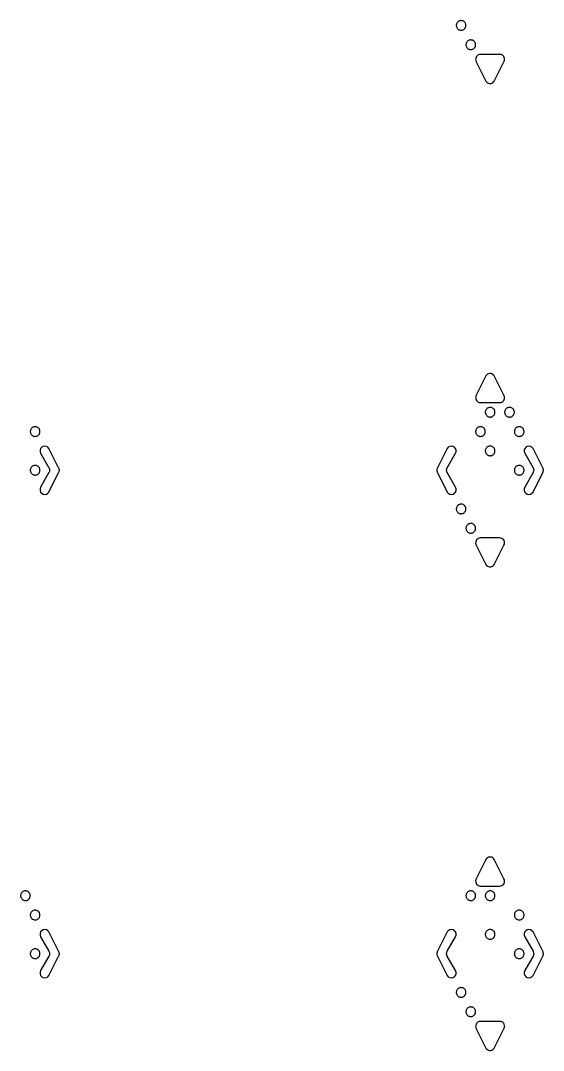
# Model space of a CAD drawing. Header units: metres. Extents: x 45 to 505, y 40 to 510.
# Drawn here: x 451.5 to 505.5, y 290 to 396.5 of the extents above; entities that cross this region are included whole.
import ezdxf

# ---------------------------------------------------------------- set-up
doc = ezdxf.new("R2010")
doc.units = ezdxf.units.M

msp = doc.modelspace()

# ---------------------------------------------------------------- linework, layer by layer
for points in [[(497.5, 396), (497.5, 396.06), (497.48, 396.13), (497.46, 396.19), (497.44, 396.25), (497.4, 396.3), (497.36, 396.35), (497.31, 396.39), (497.26, 396.43), (497.2, 396.46), (497.14, 396.48), (497.08, 396.49), (497.02, 396.5), (496.95, 396.5), (496.89, 396.49), (496.83, 396.47), (496.77, 396.44), (496.71, 396.41), (496.66, 396.37), (496.62, 396.32), (496.58, 396.27), (496.55, 396.22), (496.53, 396.16), (496.51, 396.1), (496.5, 396.03), (496.5, 395.97), (496.51, 395.9), (496.53, 395.84), (496.55, 395.78), (496.58, 395.73), (496.62, 395.68), (496.66, 395.63), (496.71, 395.59), (496.77, 395.56), (496.83, 395.53), (496.89, 395.51), (496.95, 395.5), (497.02, 395.5), (497.08, 395.51), (497.14, 395.52), (497.2, 395.54), (497.26, 395.57), (497.31, 395.61), (497.36, 395.65), (497.4, 395.7), (497.44, 395.75), (497.46, 395.81), (497.48, 395.87), (497.5, 395.94), (497.5, 396)], [(498.5, 394), (498.5, 394.06), (498.48, 394.13), (498.46, 394.19), (498.44, 394.25), (498.4, 394.3), (498.36, 394.35), (498.31, 394.39), (498.26, 394.43), (498.2, 394.46), (498.14, 394.48), (498.08, 394.49), (498.02, 394.5), (497.95, 394.5), (497.89, 394.49), (497.83, 394.47), (497.77, 394.44), (497.71, 394.41), (497.66, 394.37), (497.62, 394.32), (497.58, 394.27), (497.55, 394.22), (497.53, 394.16), (497.51, 394.1), (497.5, 394.03), (497.5, 393.97), (497.51, 393.9), (497.53, 393.84), (497.55, 393.78), (497.58, 393.73), (497.62, 393.68), (497.66, 393.63), (497.71, 393.59), (497.77, 393.56), (497.83, 393.53), (497.89, 393.51), (497.95, 393.5), (498.02, 393.5), (498.08, 393.51), (498.14, 393.52), (498.2, 393.54), (498.26, 393.57), (498.31, 393.61), (498.36, 393.65), (498.4, 393.7), (498.44, 393.75), (498.46, 393.81), (498.48, 393.87), (498.5, 393.94), (498.5, 394)], [(499.57, 390.25), (499.64, 390.16), (499.73, 390.08), (499.83, 390.03), (499.94, 390), (500.06, 390), (500.17, 390.03), (500.27, 390.08), (500.36, 390.16), (500.43, 390.25), (501.43, 392.25), (501.48, 392.36), (501.5, 392.47), (501.49, 392.59), (501.46, 392.7), (501.4, 392.8), (501.32, 392.88), (501.22, 392.95), (501.12, 392.99), (501, 393), (499, 393), (498.88, 392.99), (498.78, 392.95), (498.68, 392.88), (498.6, 392.8), (498.54, 392.7), (498.51, 392.59), (498.5, 392.47), (498.52, 392.36), (498.57, 392.25)], [(500.43, 359.75), (500.36, 359.84), (500.27, 359.92), (500.17, 359.97), (500.06, 360), (499.94, 360), (499.83, 359.97), (499.73, 359.92), (499.64, 359.84), (499.57, 359.75), (498.57, 357.75), (498.52, 357.64), (498.5, 357.53), (498.51, 357.41), (498.54, 357.3), (498.6, 357.2), (498.68, 357.12), (498.78, 357.05), (498.88, 357.01), (499, 357), (501, 357), (501.12, 357.01), (501.22, 357.05), (501.32, 357.12), (501.4, 357.2), (501.46, 357.3), (501.49, 357.41), (501.5, 357.53), (501.48, 357.64), (501.43, 357.75)], [(500.5, 356), (500.5, 356.06), (500.48, 356.13), (500.46, 356.19), (500.44, 356.25), (500.4, 356.3), (500.36, 356.35), (500.31, 356.39), (500.26, 356.43), (500.2, 356.46), (500.14, 356.48), (500.08, 356.49), (500.02, 356.5), (499.95, 356.5), (499.89, 356.49), (499.83, 356.47), (499.77, 356.44), (499.71, 356.41), (499.66, 356.37), (499.62, 356.32), (499.58, 356.27), (499.55, 356.22), (499.53, 356.16), (499.51, 356.1), (499.5, 356.03), (499.5, 355.97), (499.51, 355.9), (499.53, 355.84), (499.55, 355.78), (499.58, 355.73), (499.62, 355.68), (499.66, 355.63), (499.71, 355.59), (499.77, 355.56), (499.83, 355.53), (499.89, 355.51), (499.95, 355.5), (500.02, 355.5), (500.08, 355.51), (500.14, 355.52), (500.2, 355.54), (500.26, 355.57), (500.31, 355.61), (500.36, 355.65), (500.4, 355.7), (500.44, 355.75), (500.46, 355.81), (500.48, 355.87), (500.5, 355.94), (500.5, 356)], [(502.5, 356), (502.5, 356.06), (502.48, 356.13), (502.46, 356.19), (502.44, 356.25), (502.4, 356.3), (502.36, 356.35), (502.31, 356.39), (502.26, 356.43), (502.2, 356.46), (502.14, 356.48), (502.08, 356.49), (502.02, 356.5), (501.95, 356.5), (501.89, 356.49), (501.83, 356.47), (501.77, 356.44), (501.71, 356.41), (501.66, 356.37), (501.62, 356.32), (501.58, 356.27), (501.55, 356.22), (501.53, 356.16), (501.51, 356.1), (501.5, 356.03), (501.5, 355.97), (501.51, 355.9), (501.53, 355.84), (501.55, 355.78), (501.58, 355.73), (501.62, 355.68), (501.66, 355.63), (501.71, 355.59), (501.77, 355.56), (501.83, 355.53), (501.89, 355.51), (501.95, 355.5), (502.02, 355.5), (502.08, 355.51), (502.14, 355.52), (502.2, 355.54), (502.26, 355.57), (502.31, 355.61), (502.36, 355.65), (502.4, 355.7), (502.44, 355.75), (502.46, 355.81), (502.48, 355.87), (502.5, 355.94), (502.5, 356)], [(453.5, 354), (453.5, 354.06), (453.48, 354.13), (453.46, 354.19), (453.44, 354.25), (453.4, 354.3), (453.36, 354.35), (453.31, 354.39), (453.26, 354.43), (453.2, 354.46), (453.14, 354.48), (453.08, 354.49), (453.02, 354.5), (452.95, 354.5), (452.89, 354.49), (452.83, 354.47), (452.77, 354.44), (452.71, 354.41), (452.66, 354.37), (452.62, 354.32), (452.58, 354.27), (452.55, 354.22), (452.53, 354.16), (452.51, 354.1), (452.5, 354.03), (452.5, 353.97), (452.51, 353.9), (452.53, 353.84), (452.55, 353.78), (452.58, 353.73), (452.62, 353.68), (452.66, 353.63), (452.71, 353.59), (452.77, 353.56), (452.83, 353.53), (452.89, 353.51), (452.95, 353.5), (453.02, 353.5), (453.08, 353.51), (453.14, 353.52), (453.2, 353.54), (453.26, 353.57), (453.31, 353.61), (453.36, 353.65), (453.4, 353.7), (453.44, 353.75), (453.46, 353.81), (453.48, 353.87), (453.5, 353.94), (453.5, 354)], [(499.5, 354), (499.5, 354.06), (499.48, 354.13), (499.46, 354.19), (499.44, 354.25), (499.4, 354.3), (499.36, 354.35), (499.31, 354.39), (499.26, 354.43), (499.2, 354.46), (499.14, 354.48), (499.08, 354.49), (499.02, 354.5), (498.95, 354.5), (498.89, 354.49), (498.83, 354.47), (498.77, 354.44), (498.71, 354.41), (498.66, 354.37), (498.62, 354.32), (498.58, 354.27), (498.55, 354.22), (498.53, 354.16), (498.51, 354.1), (498.5, 354.03), (498.5, 353.97), (498.51, 353.9), (498.53, 353.84), (498.55, 353.78), (498.58, 353.73), (498.62, 353.68), (498.66, 353.63), (498.71, 353.59), (498.77, 353.56), (498.83, 353.53), (498.89, 353.51), (498.95, 353.5), (499.02, 353.5), (499.08, 353.51), (499.14, 353.52), (499.2, 353.54), (499.26, 353.57), (499.31, 353.61), (499.36, 353.65), (499.4, 353.7), (499.44, 353.75), (499.46, 353.81), (499.48, 353.87), (499.5, 353.94), (499.5, 354)], [(503.5, 354), (503.5, 354.06), (503.48, 354.13), (503.46, 354.19), (503.44, 354.25), (503.4, 354.3), (503.36, 354.35), (503.31, 354.39), (503.26, 354.43), (503.2, 354.46), (503.14, 354.48), (503.08, 354.49), (503.02, 354.5), (502.95, 354.5), (502.89, 354.49), (502.83, 354.47), (502.77, 354.44), (502.71, 354.41), (502.66, 354.37), (502.62, 354.32), (502.58, 354.27), (502.55, 354.22), (502.53, 354.16), (502.51, 354.1), (502.5, 354.03), (502.5, 353.97), (502.51, 353.9), (502.53, 353.84), (502.55, 353.78), (502.58, 353.73), (502.62, 353.68), (502.66, 353.63), (502.71, 353.59), (502.77, 353.56), (502.83, 353.53), (502.89, 353.51), (502.95, 353.5), (503.02, 353.5), (503.08, 353.51), (503.14, 353.52), (503.2, 353.54), (503.26, 353.57), (503.31, 353.61), (503.36, 353.65), (503.4, 353.7), (503.44, 353.75), (503.46, 353.81), (503.48, 353.87), (503.5, 353.94), (503.5, 354)], [(455.43, 349.75), (455.46, 349.8), (455.48, 349.86), (455.49, 349.91), (455.5, 349.97), (455.5, 350.03), (455.49, 350.09), (455.48, 350.14), (455.46, 350.2), (455.43, 350.25), (454.43, 352.25), (454.32, 352.38), (454.17, 352.47), (454, 352.5), (453.83, 352.47), (453.68, 352.38), (453.57, 352.25), (453.51, 352.09), (453.51, 351.91), (453.57, 351.75), (454.43, 350.25), (454.46, 350.2), (454.48, 350.14), (454.49, 350.09), (454.5, 350.03), (454.5, 349.97), (454.49, 349.91), (454.48, 349.86), (454.46, 349.8), (454.43, 349.75), (453.57, 348.25), (453.51, 348.09), (453.51, 347.91), (453.57, 347.75), (453.68, 347.62), (453.83, 347.53), (454, 347.5), (454.17, 347.53), (454.32, 347.62), (454.43, 347.75)], [(494.57, 350.25), (494.54, 350.2), (494.52, 350.14), (494.51, 350.09), (494.5, 350.03), (494.5, 349.97), (494.51, 349.91), (494.52, 349.86), (494.54, 349.8), (494.57, 349.75), (495.57, 347.75), (495.68, 347.62), (495.83, 347.53), (496, 347.5), (496.17, 347.53), (496.32, 347.62), (496.43, 347.75), (496.49, 347.91), (496.49, 348.09), (496.43, 348.25), (495.57, 349.75), (495.54, 349.8), (495.52, 349.86), (495.51, 349.91), (495.5, 349.97), (495.5, 350.03), (495.51, 350.09), (495.52, 350.14), (495.54, 350.2), (495.57, 350.25), (496.43, 351.75), (496.49, 351.91), (496.49, 352.09), (496.43, 352.25), (496.32, 352.38), (496.17, 352.47), (496, 352.5), (495.83, 352.47), (495.68, 352.38), (495.57, 352.25)], [(500.5, 352), (500.5, 352.06), (500.48, 352.13), (500.46, 352.19), (500.44, 352.25), (500.4, 352.3), (500.36, 352.35), (500.31, 352.39), (500.26, 352.43), (500.2, 352.46), (500.14, 352.48), (500.08, 352.49), (500.02, 352.5), (499.95, 352.5), (499.89, 352.49), (499.83, 352.47), (499.77, 352.44), (499.71, 352.41), (499.66, 352.37), (499.62, 352.32), (499.58, 352.27), (499.55, 352.22), (499.53, 352.16), (499.51, 352.1), (499.5, 352.03), (499.5, 351.97), (499.51, 351.9), (499.53, 351.84), (499.55, 351.78), (499.58, 351.73), (499.62, 351.68), (499.66, 351.63), (499.71, 351.59), (499.77, 351.56), (499.83, 351.53), (499.89, 351.51), (499.95, 351.5), (500.02, 351.5), (500.08, 351.51), (500.14, 351.52), (500.2, 351.54), (500.26, 351.57), (500.31, 351.61), (500.36, 351.65), (500.4, 351.7), (500.44, 351.75), (500.46, 351.81), (500.48, 351.87), (500.5, 351.94), (500.5, 352)], [(505.43, 349.75), (505.46, 349.8), (505.48, 349.86), (505.49, 349.91), (505.5, 349.97), (505.5, 350.03), (505.49, 350.09), (505.48, 350.14), (505.46, 350.2), (505.43, 350.25), (504.43, 352.25), (504.32, 352.38), (504.17, 352.47), (504, 352.5), (503.83, 352.47), (503.68, 352.38), (503.57, 352.25), (503.51, 352.09), (503.51, 351.91), (503.57, 351.75), (504.43, 350.25), (504.46, 350.2), (504.48, 350.14), (504.49, 350.09), (504.5, 350.03), (504.5, 349.97), (504.49, 349.91), (504.48, 349.86), (504.46, 349.8), (504.43, 349.75), (503.57, 348.25), (503.51, 348.09), (503.51, 347.91), (503.57, 347.75), (503.68, 347.62), (503.83, 347.53), (504, 347.5), (504.17, 347.53), (504.32, 347.62), (504.43, 347.75)], [(453.5, 350), (453.5, 350.06), (453.48, 350.13), (453.46, 350.19), (453.44, 350.25), (453.4, 350.3), (453.36, 350.35), (453.31, 350.39), (453.26, 350.43), (453.2, 350.46), (453.14, 350.48), (453.08, 350.49), (453.02, 350.5), (452.95, 350.5), (452.89, 350.49), (452.83, 350.47), (452.77, 350.44), (452.71, 350.41), (452.66, 350.37), (452.62, 350.32), (452.58, 350.27), (452.55, 350.22), (452.53, 350.16), (452.51, 350.1), (452.5, 350.03), (452.5, 349.97), (452.51, 349.9), (452.53, 349.84), (452.55, 349.78), (452.58, 349.73), (452.62, 349.68), (452.66, 349.63), (452.71, 349.59), (452.77, 349.56), (452.83, 349.53), (452.89, 349.51), (452.95, 349.5), (453.02, 349.5), (453.08, 349.51), (453.14, 349.52), (453.2, 349.54), (453.26, 349.57), (453.31, 349.61), (453.36, 349.65), (453.4, 349.7), (453.44, 349.75), (453.46, 349.81), (453.48, 349.87), (453.5, 349.94), (453.5, 350)], [(503.5, 350), (503.5, 350.06), (503.48, 350.13), (503.46, 350.19), (503.44, 350.25), (503.4, 350.3), (503.36, 350.35), (503.31, 350.39), (503.26, 350.43), (503.2, 350.46), (503.14, 350.48), (503.08, 350.49), (503.02, 350.5), (502.95, 350.5), (502.89, 350.49), (502.83, 350.47), (502.77, 350.44), (502.71, 350.41), (502.66, 350.37), (502.62, 350.32), (502.58, 350.27), (502.55, 350.22), (502.53, 350.16), (502.51, 350.1), (502.5, 350.03), (502.5, 349.97), (502.51, 349.9), (502.53, 349.84), (502.55, 349.78), (502.58, 349.73), (502.62, 349.68), (502.66, 349.63), (502.71, 349.59), (502.77, 349.56), (502.83, 349.53), (502.89, 349.51), (502.95, 349.5), (503.02, 349.5), (503.08, 349.51), (503.14, 349.52), (503.2, 349.54), (503.26, 349.57), (503.31, 349.61), (503.36, 349.65), (503.4, 349.7), (503.44, 349.75), (503.46, 349.81), (503.48, 349.87), (503.5, 349.94), (503.5, 350)], [(497.5, 346), (497.5, 346.06), (497.48, 346.13), (497.46, 346.19), (497.44, 346.25), (497.4, 346.3), (497.36, 346.35), (497.31, 346.39), (497.26, 346.43), (497.2, 346.46), (497.14, 346.48), (497.08, 346.49), (497.02, 346.5), (496.95, 346.5), (496.89, 346.49), (496.83, 346.47), (496.77, 346.44), (496.71, 346.41), (496.66, 346.37), (496.62, 346.32), (496.58, 346.27), (496.55, 346.22), (496.53, 346.16), (496.51, 346.1), (496.5, 346.03), (496.5, 345.97), (496.51, 345.9), (496.53, 345.84), (496.55, 345.78), (496.58, 345.73), (496.62, 345.68), (496.66, 345.63), (496.71, 345.59), (496.77, 345.56), (496.83, 345.53), (496.89, 345.51), (496.95, 345.5), (497.02, 345.5), (497.08, 345.51), (497.14, 345.52), (497.2, 345.54), (497.26, 345.57), (497.31, 345.61), (497.36, 345.65), (497.4, 345.7), (497.44, 345.75), (497.46, 345.81), (497.48, 345.87), (497.5, 345.94), (497.5, 346)], [(498.5, 344), (498.5, 344.06), (498.48, 344.13), (498.46, 344.19), (498.44, 344.25), (498.4, 344.3), (498.36, 344.35), (498.31, 344.39), (498.26, 344.43), (498.2, 344.46), (498.14, 344.48), (498.08, 344.49), (498.02, 344.5), (497.95, 344.5), (497.89, 344.49), (497.83, 344.47), (497.77, 344.44), (497.71, 344.41), (497.66, 344.37), (497.62, 344.32), (497.58, 344.27), (497.55, 344.22), (497.53, 344.16), (497.51, 344.1), (497.5, 344.03), (497.5, 343.97), (497.51, 343.9), (497.53, 343.84), (497.55, 343.78), (497.58, 343.73), (497.62, 343.68), (497.66, 343.63), (497.71, 343.59), (497.77, 343.56), (497.83, 343.53), (497.89, 343.51), (497.95, 343.5), (498.02, 343.5), (498.08, 343.51), (498.14, 343.52), (498.2, 343.54), (498.26, 343.57), (498.31, 343.61), (498.36, 343.65), (498.4, 343.7), (498.44, 343.75), (498.46, 343.81), (498.48, 343.87), (498.5, 343.94), (498.5, 344)], [(499.57, 340.25), (499.64, 340.16), (499.73, 340.08), (499.83, 340.03), (499.94, 340), (500.06, 340), (500.17, 340.03), (500.27, 340.08), (500.36, 340.16), (500.43, 340.25), (501.43, 342.25), (501.48, 342.36), (501.5, 342.47), (501.49, 342.59), (501.46, 342.7), (501.4, 342.8), (501.32, 342.88), (501.22, 342.95), (501.12, 342.99), (501, 343), (499, 343), (498.88, 342.99), (498.78, 342.95), (498.68, 342.88), (498.6, 342.8), (498.54, 342.7), (498.51, 342.59), (498.5, 342.47), (498.52, 342.36), (498.57, 342.25)], [(500.43, 309.75), (500.36, 309.84), (500.27, 309.92), (500.17, 309.97), (500.06, 310), (499.94, 310), (499.83, 309.97), (499.73, 309.92), (499.64, 309.84), (499.57, 309.75), (498.57, 307.75), (498.52, 307.64), (498.5, 307.53), (498.51, 307.41), (498.54, 307.3), (498.6, 307.2), (498.68, 307.12), (498.78, 307.05), (498.88, 307.01), (499, 307), (501, 307), (501.12, 307.01), (501.22, 307.05), (501.32, 307.12), (501.4, 307.2), (501.46, 307.3), (501.49, 307.41), (501.5, 307.53), (501.48, 307.64), (501.43, 307.75)], [(452.5, 306), (452.5, 306.06), (452.48, 306.13), (452.46, 306.19), (452.44, 306.25), (452.4, 306.3), (452.36, 306.35), (452.31, 306.39), (452.26, 306.43), (452.2, 306.46), (452.14, 306.48), (452.08, 306.49), (452.02, 306.5), (451.95, 306.5), (451.89, 306.49), (451.83, 306.47), (451.77, 306.44), (451.71, 306.41), (451.66, 306.37), (451.62, 306.32), (451.58, 306.27), (451.55, 306.22), (451.53, 306.16), (451.51, 306.1), (451.5, 306.03), (451.5, 305.97), (451.51, 305.9), (451.53, 305.84), (451.55, 305.78), (451.58, 305.73), (451.62, 305.68), (451.66, 305.63), (451.71, 305.59), (451.77, 305.56), (451.83, 305.53), (451.89, 305.51), (451.95, 305.5), (452.02, 305.5), (452.08, 305.51), (452.14, 305.52), (452.2, 305.54), (452.26, 305.57), (452.31, 305.61), (452.36, 305.65), (452.4, 305.7), (452.44, 305.75), (452.46, 305.81), (452.48, 305.87), (452.5, 305.94), (452.5, 306)], [(498.5, 306), (498.5, 306.06), (498.48, 306.13), (498.46, 306.19), (498.44, 306.25), (498.4, 306.3), (498.36, 306.35), (498.31, 306.39), (498.26, 306.43), (498.2, 306.46), (498.14, 306.48), (498.08, 306.49), (498.02, 306.5), (497.95, 306.5), (497.89, 306.49), (497.83, 306.47), (497.77, 306.44), (497.71, 306.41), (497.66, 306.37), (497.62, 306.32), (497.58, 306.27), (497.55, 306.22), (497.53, 306.16), (497.51, 306.1), (497.5, 306.03), (497.5, 305.97), (497.51, 305.9), (497.53, 305.84), (497.55, 305.78), (497.58, 305.73), (497.62, 305.68), (497.66, 305.63), (497.71, 305.59), (497.77, 305.56), (497.83, 305.53), (497.89, 305.51), (497.95, 305.5), (498.02, 305.5), (498.08, 305.51), (498.14, 305.52), (498.2, 305.54), (498.26, 305.57), (498.31, 305.61), (498.36, 305.65), (498.4, 305.7), (498.44, 305.75), (498.46, 305.81), (498.48, 305.87), (498.5, 305.94), (498.5, 306)], [(500.5, 306), (500.5, 306.06), (500.48, 306.13), (500.46, 306.19), (500.44, 306.25), (500.4, 306.3), (500.36, 306.35), (500.31, 306.39), (500.26, 306.43), (500.2, 306.46), (500.14, 306.48), (500.08, 306.49), (500.02, 306.5), (499.95, 306.5), (499.89, 306.49), (499.83, 306.47), (499.77, 306.44), (499.71, 306.41), (499.66, 306.37), (499.62, 306.32), (499.58, 306.27), (499.55, 306.22), (499.53, 306.16), (499.51, 306.1), (499.5, 306.03), (499.5, 305.97), (499.51, 305.9), (499.53, 305.84), (499.55, 305.78), (499.58, 305.73), (499.62, 305.68), (499.66, 305.63), (499.71, 305.59), (499.77, 305.56), (499.83, 305.53), (499.89, 305.51), (499.95, 305.5), (500.02, 305.5), (500.08, 305.51), (500.14, 305.52), (500.2, 305.54), (500.26, 305.57), (500.31, 305.61), (500.36, 305.65), (500.4, 305.7), (500.44, 305.75), (500.46, 305.81), (500.48, 305.87), (500.5, 305.94), (500.5, 306)], [(453.5, 304), (453.5, 304.06), (453.48, 304.13), (453.46, 304.19), (453.44, 304.25), (453.4, 304.3), (453.36, 304.35), (453.31, 304.39), (453.26, 304.43), (453.2, 304.46), (453.14, 304.48), (453.08, 304.49), (453.02, 304.5), (452.95, 304.5), (452.89, 304.49), (452.83, 304.47), (452.77, 304.44), (452.71, 304.41), (452.66, 304.37), (452.62, 304.32), (452.58, 304.27), (452.55, 304.22), (452.53, 304.16), (452.51, 304.1), (452.5, 304.03), (452.5, 303.97), (452.51, 303.9), (452.53, 303.84), (452.55, 303.78), (452.58, 303.73), (452.62, 303.68), (452.66, 303.63), (452.71, 303.59), (452.77, 303.56), (452.83, 303.53), (452.89, 303.51), (452.95, 303.5), (453.02, 303.5), (453.08, 303.51), (453.14, 303.52), (453.2, 303.54), (453.26, 303.57), (453.31, 303.61), (453.36, 303.65), (453.4, 303.7), (453.44, 303.75), (453.46, 303.81), (453.48, 303.87), (453.5, 303.94), (453.5, 304)], [(503.5, 304), (503.5, 304.06), (503.48, 304.13), (503.46, 304.19), (503.44, 304.25), (503.4, 304.3), (503.36, 304.35), (503.31, 304.39), (503.26, 304.43), (503.2, 304.46), (503.14, 304.48), (503.08, 304.49), (503.02, 304.5), (502.95, 304.5), (502.89, 304.49), (502.83, 304.47), (502.77, 304.44), (502.71, 304.41), (502.66, 304.37), (502.62, 304.32), (502.58, 304.27), (502.55, 304.22), (502.53, 304.16), (502.51, 304.1), (502.5, 304.03), (502.5, 303.97), (502.51, 303.9), (502.53, 303.84), (502.55, 303.78), (502.58, 303.73), (502.62, 303.68), (502.66, 303.63), (502.71, 303.59), (502.77, 303.56), (502.83, 303.53), (502.89, 303.51), (502.95, 303.5), (503.02, 303.5), (503.08, 303.51), (503.14, 303.52), (503.2, 303.54), (503.26, 303.57), (503.31, 303.61), (503.36, 303.65), (503.4, 303.7), (503.44, 303.75), (503.46, 303.81), (503.48, 303.87), (503.5, 303.94), (503.5, 304)], [(455.43, 299.75), (455.46, 299.8), (455.48, 299.86), (455.49, 299.91), (455.5, 299.97), (455.5, 300.03), (455.49, 300.09), (455.48, 300.14), (455.46, 300.2), (455.43, 300.25), (454.43, 302.25), (454.32, 302.38), (454.17, 302.47), (454, 302.5), (453.83, 302.47), (453.68, 302.38), (453.57, 302.25), (453.51, 302.09), (453.51, 301.91), (453.57, 301.75), (454.43, 300.25), (454.46, 300.2), (454.48, 300.14), (454.49, 300.09), (454.5, 300.03), (454.5, 299.97), (454.49, 299.91), (454.48, 299.86), (454.46, 299.8), (454.43, 299.75), (453.57, 298.25), (453.51, 298.09), (453.51, 297.91), (453.57, 297.75), (453.68, 297.62), (453.83, 297.53), (454, 297.5), (454.17, 297.53), (454.32, 297.62), (454.43, 297.75)], [(494.57, 300.25), (494.54, 300.2), (494.52, 300.14), (494.51, 300.09), (494.5, 300.03), (494.5, 299.97), (494.51, 299.91), (494.52, 299.86), (494.54, 299.8), (494.57, 299.75), (495.57, 297.75), (495.68, 297.62), (495.83, 297.53), (496, 297.5), (496.17, 297.53), (496.32, 297.62), (496.43, 297.75), (496.49, 297.91), (496.49, 298.09), (496.43, 298.25), (495.57, 299.75), (495.54, 299.8), (495.52, 299.86), (495.51, 299.91), (495.5, 299.97), (495.5, 300.03), (495.51, 300.09), (495.52, 300.14), (495.54, 300.2), (495.57, 300.25), (496.43, 301.75), (496.49, 301.91), (496.49, 302.09), (496.43, 302.25), (496.32, 302.38), (496.17, 302.47), (496, 302.5), (495.83, 302.47), (495.68, 302.38), (495.57, 302.25)], [(500.5, 302), (500.5, 302.06), (500.48, 302.13), (500.46, 302.19), (500.44, 302.25), (500.4, 302.3), (500.36, 302.35), (500.31, 302.39), (500.26, 302.43), (500.2, 302.46), (500.14, 302.48), (500.08, 302.49), (500.02, 302.5), (499.95, 302.5), (499.89, 302.49), (499.83, 302.47), (499.77, 302.44), (499.71, 302.41), (499.66, 302.37), (499.62, 302.32), (499.58, 302.27), (499.55, 302.22), (499.53, 302.16), (499.51, 302.1), (499.5, 302.03), (499.5, 301.97), (499.51, 301.9), (499.53, 301.84), (499.55, 301.78), (499.58, 301.73), (499.62, 301.68), (499.66, 301.63), (499.71, 301.59), (499.77, 301.56), (499.83, 301.53), (499.89, 301.51), (499.95, 301.5), (500.02, 301.5), (500.08, 301.51), (500.14, 301.52), (500.2, 301.54), (500.26, 301.57), (500.31, 301.61), (500.36, 301.65), (500.4, 301.7), (500.44, 301.75), (500.46, 301.81), (500.48, 301.87), (500.5, 301.94), (500.5, 302)], [(505.43, 299.75), (505.46, 299.8), (505.48, 299.86), (505.49, 299.91), (505.5, 299.97), (505.5, 300.03), (505.49, 300.09), (505.48, 300.14), (505.46, 300.2), (505.43, 300.25), (504.43, 302.25), (504.32, 302.38), (504.17, 302.47), (504, 302.5), (503.83, 302.47), (503.68, 302.38), (503.57, 302.25), (503.51, 302.09), (503.51, 301.91), (503.57, 301.75), (504.43, 300.25), (504.46, 300.2), (504.48, 300.14), (504.49, 300.09), (504.5, 300.03), (504.5, 299.97), (504.49, 299.91), (504.48, 299.86), (504.46, 299.8), (504.43, 299.75), (503.57, 298.25), (503.51, 298.09), (503.51, 297.91), (503.57, 297.75), (503.68, 297.62), (503.83, 297.53), (504, 297.5), (504.17, 297.53), (504.32, 297.62), (504.43, 297.75)], [(453.5, 300), (453.5, 300.06), (453.48, 300.13), (453.46, 300.19), (453.44, 300.25), (453.4, 300.3), (453.36, 300.35), (453.31, 300.39), (453.26, 300.43), (453.2, 300.46), (453.14, 300.48), (453.08, 300.49), (453.02, 300.5), (452.95, 300.5), (452.89, 300.49), (452.83, 300.47), (452.77, 300.44), (452.71, 300.41), (452.66, 300.37), (452.62, 300.32), (452.58, 300.27), (452.55, 300.22), (452.53, 300.16), (452.51, 300.1), (452.5, 300.03), (452.5, 299.97), (452.51, 299.9), (452.53, 299.84), (452.55, 299.78), (452.58, 299.73), (452.62, 299.68), (452.66, 299.63), (452.71, 299.59), (452.77, 299.56), (452.83, 299.53), (452.89, 299.51), (452.95, 299.5), (453.02, 299.5), (453.08, 299.51), (453.14, 299.52), (453.2, 299.54), (453.26, 299.57), (453.31, 299.61), (453.36, 299.65), (453.4, 299.7), (453.44, 299.75), (453.46, 299.81), (453.48, 299.87), (453.5, 299.94), (453.5, 300)], [(503.5, 300), (503.5, 300.06), (503.48, 300.13), (503.46, 300.19), (503.44, 300.25), (503.4, 300.3), (503.36, 300.35), (503.31, 300.39), (503.26, 300.43), (503.2, 300.46), (503.14, 300.48), (503.08, 300.49), (503.02, 300.5), (502.95, 300.5), (502.89, 300.49), (502.83, 300.47), (502.77, 300.44), (502.71, 300.41), (502.66, 300.37), (502.62, 300.32), (502.58, 300.27), (502.55, 300.22), (502.53, 300.16), (502.51, 300.1), (502.5, 300.03), (502.5, 299.97), (502.51, 299.9), (502.53, 299.84), (502.55, 299.78), (502.58, 299.73), (502.62, 299.68), (502.66, 299.63), (502.71, 299.59), (502.77, 299.56), (502.83, 299.53), (502.89, 299.51), (502.95, 299.5), (503.02, 299.5), (503.08, 299.51), (503.14, 299.52), (503.2, 299.54), (503.26, 299.57), (503.31, 299.61), (503.36, 299.65), (503.4, 299.7), (503.44, 299.75), (503.46, 299.81), (503.48, 299.87), (503.5, 299.94), (503.5, 300)], [(497.5, 296), (497.5, 296.06), (497.48, 296.13), (497.46, 296.19), (497.44, 296.25), (497.4, 296.3), (497.36, 296.35), (497.31, 296.39), (497.26, 296.43), (497.2, 296.46), (497.14, 296.48), (497.08, 296.49), (497.02, 296.5), (496.95, 296.5), (496.89, 296.49), (496.83, 296.47), (496.77, 296.44), (496.71, 296.41), (496.66, 296.37), (496.62, 296.32), (496.58, 296.27), (496.55, 296.22), (496.53, 296.16), (496.51, 296.1), (496.5, 296.03), (496.5, 295.97), (496.51, 295.9), (496.53, 295.84), (496.55, 295.78), (496.58, 295.73), (496.62, 295.68), (496.66, 295.63), (496.71, 295.59), (496.77, 295.56), (496.83, 295.53), (496.89, 295.51), (496.95, 295.5), (497.02, 295.5), (497.08, 295.51), (497.14, 295.52), (497.2, 295.54), (497.26, 295.57), (497.31, 295.61), (497.36, 295.65), (497.4, 295.7), (497.44, 295.75), (497.46, 295.81), (497.48, 295.87), (497.5, 295.94), (497.5, 296)], [(498.5, 294), (498.5, 294.06), (498.48, 294.13), (498.46, 294.19), (498.44, 294.25), (498.4, 294.3), (498.36, 294.35), (498.31, 294.39), (498.26, 294.43), (498.2, 294.46), (498.14, 294.48), (498.08, 294.49), (498.02, 294.5), (497.95, 294.5), (497.89, 294.49), (497.83, 294.47), (497.77, 294.44), (497.71, 294.41), (497.66, 294.37), (497.62, 294.32), (497.58, 294.27), (497.55, 294.22), (497.53, 294.16), (497.51, 294.1), (497.5, 294.03), (497.5, 293.97), (497.51, 293.9), (497.53, 293.84), (497.55, 293.78), (497.58, 293.73), (497.62, 293.68), (497.66, 293.63), (497.71, 293.59), (497.77, 293.56), (497.83, 293.53), (497.89, 293.51), (497.95, 293.5), (498.02, 293.5), (498.08, 293.51), (498.14, 293.52), (498.2, 293.54), (498.26, 293.57), (498.31, 293.61), (498.36, 293.65), (498.4, 293.7), (498.44, 293.75), (498.46, 293.81), (498.48, 293.87), (498.5, 293.94), (498.5, 294)], [(499.57, 290.25), (499.64, 290.16), (499.73, 290.08), (499.83, 290.03), (499.94, 290), (500.06, 290), (500.17, 290.03), (500.27, 290.08), (500.36, 290.16), (500.43, 290.25), (501.43, 292.25), (501.48, 292.36), (501.5, 292.47), (501.49, 292.59), (501.46, 292.7), (501.4, 292.8), (501.32, 292.88), (501.22, 292.95), (501.12, 292.99), (501, 293), (499, 293), (498.88, 292.99), (498.78, 292.95), (498.68, 292.88), (498.6, 292.8), (498.54, 292.7), (498.51, 292.59), (498.5, 292.47), (498.52, 292.36), (498.57, 292.25)]]:
    msp.add_lwpolyline(points, close=True)

doc.saveas('drawing.dxf')
